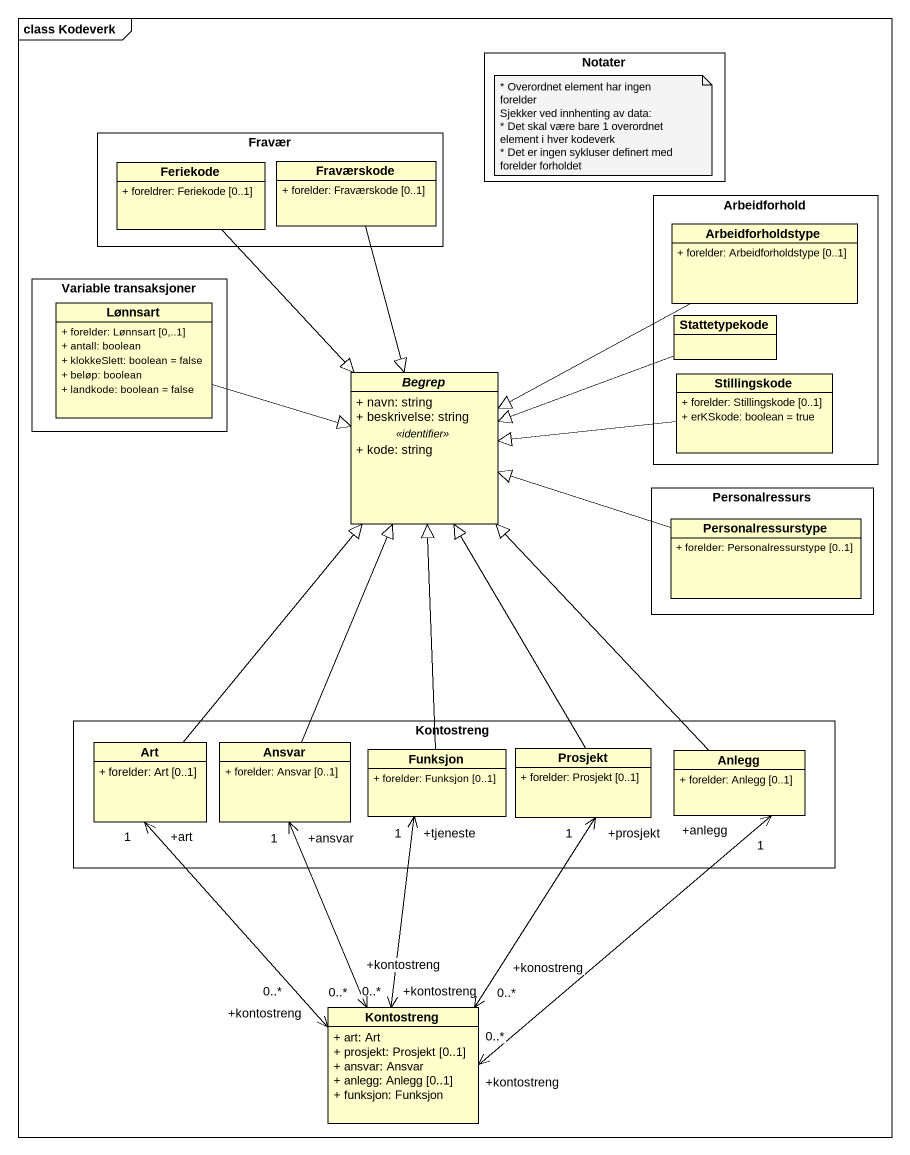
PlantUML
@startuml
mainframe class Kodeverk
allowmixing
hide circle
hide empty members
skinparam classAttributeIconSize 0
rectangle Notater
rectangle Fravær {
  class Feriekode {
    + foreldrer: Feriekode [0..1]
  }
  class Fraværskode {
    + forelder: Fraværskode [0..1]
  }
}
rectangle Arbeidforhold {
  class Arbeidforholdstype {
    + forelder: Arbeidforholdstype [0..1]
  }
  class Stattetypekode
  class Stillingskode {
    + forelder: Stillingskode [0..1]
    + erKSkode: boolean = true
  }
}
rectangle "Variable transaksjoner" as Variable_transaksjoner {
  class Lønnsart {
    + forelder: Lønnsart [0,..1]
    + antall: boolean
    + klokkeSlett: boolean = false
    + beløp: boolean
    + landkode: boolean = false
  }
}
abstract class Begrep {
  + navn: string
  + beskrivelse: string
  .. <<identifier>> ..
  + kode: string
}
rectangle Personalressurs {
  class Personalressurstype {
    + forelder: Personalressurstype [0..1]
  }
}
rectangle Kontostreng {
  class Art {
    + forelder: Art [0..1]
  }
  class Ansvar {
    + forelder: Ansvar [0..1]
  }
  class Funksjon {
    + forelder: Funksjon [0..1]
  }
  class Prosjekt {
    + forelder: Prosjekt [0..1]
  }
  class Anlegg {
    + forelder: Anlegg [0..1]
  }
}
class "Kontostreng" as Kontostreng_2 {
  + art: Art
  + prosjekt: Prosjekt [0..1]
  + ansvar: Ansvar
  + anlegg: Anlegg [0..1]
  + funksjon: Funksjon
}
Feriekode --|> Begrep
Fraværskode --|> Begrep
Arbeidforholdstype -left-|> Begrep
Lønnsart -right-|> Begrep
Stattetypekode -left-|> Begrep
Stillingskode -left-|> Begrep
Personalressurstype -left-|> Begrep
Art -up-|> Begrep
Ansvar -up-|> Begrep
Funksjon -up-|> Begrep
Prosjekt -up-|> Begrep
Anlegg -up-|> Begrep
Kontostreng_2 "+kontostreng\n0..*" <-up-> "+art\n1" Art
Kontostreng_2 "+kontostreng\n0..*" <-up-> "+ansvar\n1" Ansvar
Kontostreng_2 "+kontostreng\n0..*" <-up-> "+tjeneste\n1" Funksjon
Kontostreng_2 "+konostreng\n0..*" <-up-> "+prosjekt\n1" Prosjekt
Kontostreng_2 "+kontostreng\n0..*" <-up-> "+anlegg\n1" Anlegg
note as N1
  * Overordnet element har ingen forelder
  Sjekker ved innhenting av data:
  * Det skal være bare 1 overordnet element i hver kodeverk
  * Det er ingen sykluser definert med forelder forholdet
end note
@enduml
